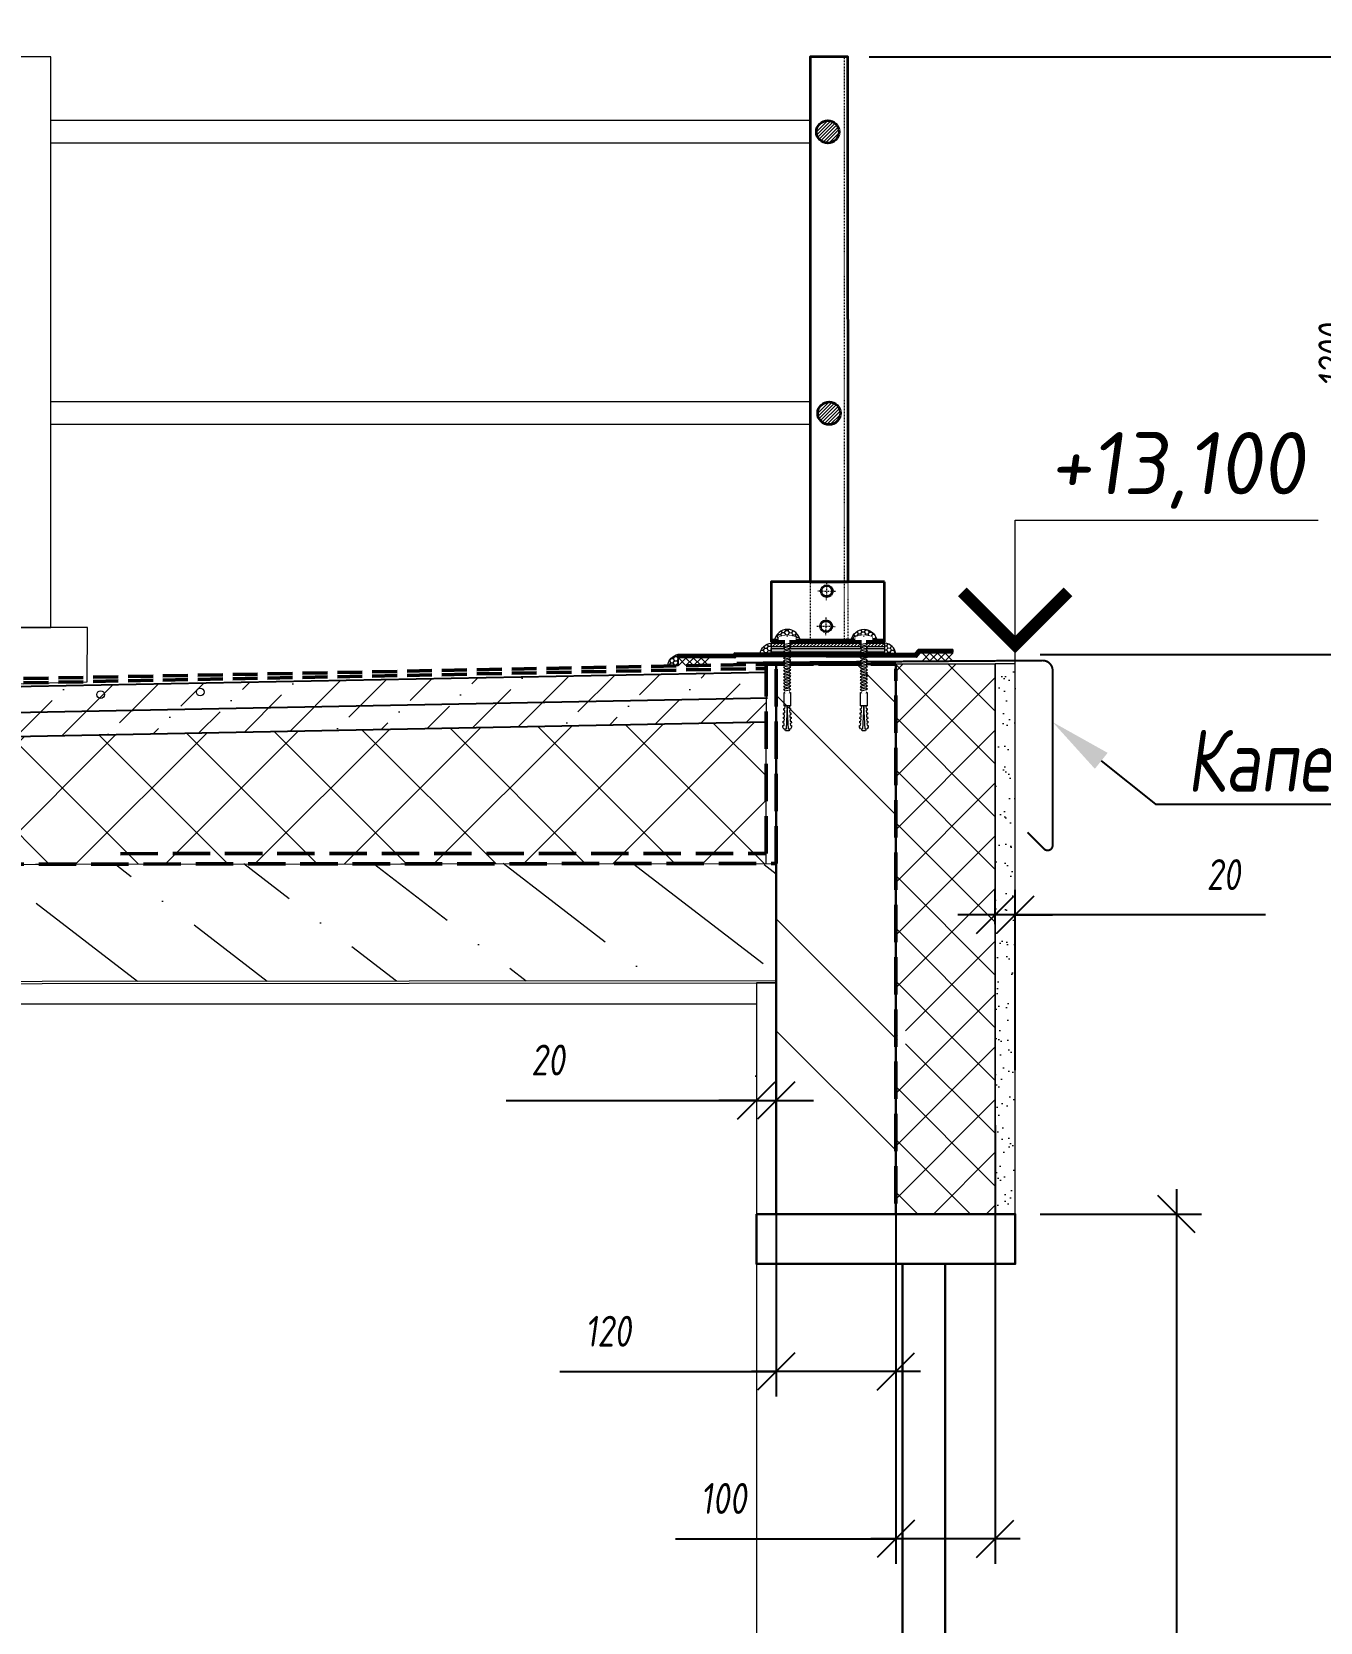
# Model space of a CAD drawing. Header units: millimetres. Extents: x 77165 to 11476408, y -193619 to 427745.
# Drawn here: x 398274 to 400859, y 358284 to 361478 of the extents above; entities that cross this region are included whole.
import ezdxf
from ezdxf import colors
from ezdxf.entities.mleader import LeaderData, LeaderLine
from ezdxf.enums import TextEntityAlignment as Align
from ezdxf.math import Vec2, Vec3

# ---------------------------------------------------------------- set-up
doc = ezdxf.new("R2010")
doc.units = ezdxf.units.MM
doc.set_wipeout_variables(frame=1)
for name, pattern in [('ГОСТ 2.303 4', [7, 5, -2, 0]), ('пунктирнаяX2', [12.7, 0, -12.7]), ('штриховая 50', [1, 0.5, -0.5])]:
    doc.linetypes.add(name, pattern=pattern)
doc.layers.get('Defpoints').update_dxf_attribs({"color": 3})
for name, color, linetype, lineweight in [('TN-ГЕРМЕТИК', 7, 'Continuous', 30), ('TN-ГИДРОИЗОЛЯЦИЯ ПВХ', 5, 'Continuous', 15), ('TN-КРЕПЕЖ', 7, 'Continuous', 15), ('TN-МЕТАЛЛ КОНСТРУКЦИИ', 162, 'Continuous', 35), ('АР_Отметки', 250, 'Continuous', 15), ('АР_Перегородки_кирпич', 244, 'Continuous', 20), ('АР_Перегородки_кирпич_Штрих', 244, 'Continuous', 5), ('АР_Штриховка', 253, 'Continuous', 13), ('Штриховка', 253, 'Continuous', 13)]:
    doc.layers.add(name, color=color, linetype=linetype, lineweight=lineweight)
doc.layers.add('АР_Кровельный аэратор', color=250, linetype='Continuous')
doc.styles.add('Arial', font='ARIALN.TTF')
doc.styles.add('ROMAND', font='ROMAND', dxfattribs={"width": 0.85})
doc.styles.add('Архитект', font='isocpeur.ttf', dxfattribs={"width": 0.8, "oblique": 8})
doc.styles.add('Архитектурный', font='isocpeur.ttf', dxfattribs={"oblique": 8})
doc.styles.add('Архитектурный размер', font='isocpeur.ttf', dxfattribs={"width": 0.8, "oblique": 8})
doc.dimstyles.new('R_50', dxfattribs={"dimtxt": 200, "dimasz": 75, "dimexe": 50, "dimexo": 50, "dimgap": 50, "dimtad": 1, "dimdec": 0, "dimzin": 0, "dimdsep": 46, "dimtxsty": 'Архитектурный размер', "dimblk": 'OBLIQUE', "dimcen": 0, "dimdle": 50, "dimclrd": 256, "dimclre": 256, "dimclrt": 256, "dimadec": 0, "dimazin": 0, "dimtm": 1e-09, "dimtfac": 2, "dimtdec": 0, "dimtmove": 1, "dimatfit": 3, "dimfxl": 1, "dimtvp": 3, "dimtfill": 1, "dimtolj": 1, "dimtzin": 0, "dimarcsym": 0})

# ---------------------------------------------------------------- blocks, each defined once
blk = doc.blocks.new('_Oblique')
at = {"color": 0, "linetype": 'ByBlock', "lineweight": -2}
blk.add_line((-0.5, -0.5), (0.5, 0.5), dxfattribs=at)
blk = doc.blocks.new('*D1534')
at = {"layer": 'Defpoints', "color": 0, "transparency": 16777216}
for p in [(400247.2, 359103.6), (400247.2, 355107.4), (400571.3, 355107.4)]:
    blk.add_point(p, dxfattribs=at)
at = {"layer": 'АР_Кровельный аэратор', "lineweight": -2, "transparency": 16777216}
for p, q in [((400571.3, 359153.6), (400571.3, 355057.4)), ((400297.2, 359103.6), (400621.3, 359103.6)), ((400297.2, 355107.4), (400621.3, 355107.4))]:
    blk.add_line(p, q, dxfattribs=at)
at = {"layer": 'АР_Кровельный аэратор', "lineweight": -2, "transparency": 16777216, "xscale": 75, "yscale": 75, "zscale": 75}
for p, rotation in [((400571.3, 359103.6), 90), ((400571.3, 355107.4), 270)]:
    blk.add_blockref('_Oblique', p, dxfattribs=dict(at, rotation=rotation))
at = {"layer": 'АР_Кровельный аэратор', "lineweight": 15, "transparency": 16777216, "insert": (400490.3, 357105.5), "char_height": 62, "attachment_point": 5, "rotation": 90, "style": 'Архитектурный размер', "bg_fill": 3, "box_fill_scale": 1.1, "bg_fill_color": 256, "bg_fill_true_color": 13158600, "bg_fill_transparency": 0}
blk.add_mtext('\\A1;2000', dxfattribs=at)
blk = doc.blocks.new('*D1535')
at = {"layer": 'Defpoints', "color": 0, "transparency": 16777216}
for p in [(399767.7, 359352.6), (399727.7, 359329.2), (399767.7, 359332.1)]:
    blk.add_point(p, dxfattribs=at)
at = {"layer": 'АР_Кровельный аэратор', "lineweight": -2, "transparency": 16777216}
for p, q in [((399727.7, 359379.2), (399727.7, 359382.1)), ((399225.4, 359332.1), (399727.7, 359332.1)), ((399727.7, 359332.1), (399652.7, 359332.1)), ((399727.7, 359332.1), (399767.7, 359332.1)), ((399727.7, 359332.1), (399767.7, 359332.1)), ((399767.7, 359332.1), (399842.7, 359332.1)), ((399767.7, 359302.6), (399767.7, 359282.1))]:
    blk.add_line(p, q, dxfattribs=at)
at = {"layer": 'АР_Кровельный аэратор', "lineweight": -2, "transparency": 16777216, "xscale": 75, "yscale": 75, "zscale": 75}
blk.add_blockref('_Oblique', (399727.7, 359332.1), dxfattribs=at)
at = {"layer": 'АР_Кровельный аэратор', "lineweight": -2, "transparency": 16777216, "xscale": 75, "yscale": 75, "zscale": 75, "rotation": 180}
blk.add_blockref('_Oblique', (399767.7, 359332.1), dxfattribs=at)
at = {"layer": 'АР_Кровельный аэратор', "lineweight": 15, "transparency": 16777216, "insert": (399309.5, 359413.1), "char_height": 62, "attachment_point": 5, "style": 'Архитектурный размер', "bg_fill": 3, "box_fill_scale": 1.1, "bg_fill_color": 256, "bg_fill_true_color": 13158600, "bg_fill_transparency": 0}
blk.add_mtext('\\A1;20', dxfattribs=at)
blk = doc.blocks.new('*D1536')
at = {"layer": 'Defpoints', "color": 0, "transparency": 16777216}
for p in [(399767.7, 359325.9), (400007.5, 359332.1), (399767.7, 358787.5)]:
    blk.add_point(p, dxfattribs=at)
at = {"layer": 'АР_Кровельный аэратор', "lineweight": -2, "transparency": 16777216}
for p, q in [((399767.7, 359275.9), (399767.7, 358737.5)), ((400007.5, 359282.1), (400007.5, 358737.5)), ((399333.6, 358787.5), (399767.7, 358787.5)), ((400057.5, 358787.5), (399717.7, 358787.5))]:
    blk.add_line(p, q, dxfattribs=at)
at = {"layer": 'АР_Кровельный аэратор', "lineweight": -2, "transparency": 16777216, "xscale": 75, "yscale": 75, "zscale": 75, "rotation": 180}
blk.add_blockref('_Oblique', (399767.7, 358787.5), dxfattribs=at)
at = {"layer": 'АР_Кровельный аэратор', "lineweight": -2, "transparency": 16777216, "xscale": 75, "yscale": 75, "zscale": 75}
blk.add_blockref('_Oblique', (400007.5, 358787.5), dxfattribs=at)
at = {"layer": 'АР_Кровельный аэратор', "lineweight": 15, "transparency": 16777216, "insert": (399430.1, 358868.5), "char_height": 62, "attachment_point": 5, "style": 'Архитектурный размер', "bg_fill": 3, "box_fill_scale": 1.1, "bg_fill_color": 256, "bg_fill_true_color": 13158600, "bg_fill_transparency": 0}
blk.add_mtext('\\A1;120', dxfattribs=at)
blk = doc.blocks.new('*D1537')
at = {"layer": 'Defpoints', "color": 0, "transparency": 16777216}
for p in [(400007.5, 359346), (400207.3, 359332.1), (400007.5, 358451.7)]:
    blk.add_point(p, dxfattribs=at)
at = {"layer": 'АР_Кровельный аэратор', "lineweight": -2, "transparency": 16777216}
for p, q in [((400007.5, 359296), (400007.5, 358401.7)), ((400207.3, 359282.1), (400207.3, 358401.7)), ((399565.3, 358451.7), (400007.5, 358451.7)), ((400257.3, 358451.7), (399957.5, 358451.7))]:
    blk.add_line(p, q, dxfattribs=at)
at = {"layer": 'АР_Кровельный аэратор', "lineweight": -2, "transparency": 16777216, "xscale": 75, "yscale": 75, "zscale": 75, "rotation": 180}
blk.add_blockref('_Oblique', (400007.5, 358451.7), dxfattribs=at)
at = {"layer": 'АР_Кровельный аэратор', "lineweight": -2, "transparency": 16777216, "xscale": 75, "yscale": 75, "zscale": 75}
blk.add_blockref('_Oblique', (400207.3, 358451.7), dxfattribs=at)
at = {"layer": 'АР_Кровельный аэратор', "lineweight": 15, "transparency": 16777216, "insert": (399661.8, 358532.7), "char_height": 62, "attachment_point": 5, "style": 'Архитектурный размер', "bg_fill": 3, "box_fill_scale": 1.1, "bg_fill_color": 256, "bg_fill_true_color": 13158600, "bg_fill_transparency": 0}
blk.add_mtext('\\A1;100', dxfattribs=at)
blk = doc.blocks.new('*D1538')
at = {"layer": 'Defpoints', "color": 0, "transparency": 16777216}
for p in [(400207.3, 359704.5), (400207.3, 359636.1), (400247.2, 359342.8)]:
    blk.add_point(p, dxfattribs=at)
at = {"layer": 'АР_Кровельный аэратор', "lineweight": -2, "transparency": 16777216}
for p, q in [((400207.3, 359686.1), (400207.3, 359754.5)), ((400247.2, 359392.8), (400247.2, 359754.5)), ((400207.3, 359704.5), (400132.3, 359704.5)), ((400247.2, 359704.5), (400207.3, 359704.5)), ((400247.2, 359704.5), (400207.3, 359704.5)), ((400247.2, 359704.5), (400322.2, 359704.5)), ((400749.6, 359704.5), (400247.2, 359704.5))]:
    blk.add_line(p, q, dxfattribs=at)
at = {"layer": 'АР_Кровельный аэратор', "lineweight": -2, "transparency": 16777216, "xscale": 75, "yscale": 75, "zscale": 75}
blk.add_blockref('_Oblique', (400207.3, 359704.5), dxfattribs=at)
at = {"layer": 'АР_Кровельный аэратор', "lineweight": -2, "transparency": 16777216, "xscale": 75, "yscale": 75, "zscale": 75, "rotation": 180}
blk.add_blockref('_Oblique', (400247.2, 359704.5), dxfattribs=at)
at = {"layer": 'АР_Кровельный аэратор', "lineweight": 15, "transparency": 16777216, "insert": (400665.4, 359785.5), "char_height": 62, "attachment_point": 5, "style": 'Архитектурный размер', "bg_fill": 3, "box_fill_scale": 1.1, "bg_fill_color": 256, "bg_fill_true_color": 13158600, "bg_fill_transparency": 0}
blk.add_mtext('\\A1;20', dxfattribs=at)
blk = doc.blocks.new('BL034')
at = {"color": 0, "linetype": 'ByBlock', "lineweight": 9}
blk.add_lwpolyline([(0, 0), (0, 500), (1215.8, 500)], dxfattribs=at)
at = {"color": 0, "linetype": 'ByBlock', "lineweight": 70, "const_width": 50}
blk.add_lwpolyline([(-212.1, 212.1), (0, 0), (212.1, 212.1)], dxfattribs=at)
at = {"linetype": 'ByBlock', "lineweight": 9, "style": 'ROMAND', "width": 0.85, "flags": 4}
blk.add_attdef('NN,NNN', text='', height=250, dxfattribs=at).set_placement((650, 700), align=Align.MIDDLE)
blk = doc.blocks.new('Дюбель')
for points in [[(-48.1, 2.8), (-49, 2.8), (-50.4, 2.1), (-50.4, -2.1), (-49, -2.8), (-48.1, -2.8)], [(-17.5, 4.2), (-18.3, 2.8), (-21.1, 3), (-21, 4.4), (-23.1, 4.5), (-23.9, 3.1), (-26.7, 3.3), (-26.6, 4.7), (-28.7, 4.8), (-29.5, 3.4), (-32.3, 3.6), (-32.2, 5), (-34.3, 5.1), (-35, 3.7), (-37.8, 3.9), (-37.8, 5.3), (-39.9, 5.4), (-40.6, 4), (-43.4, 4.2), (-43.4, 5.6), (-45.5, 5.7), (-48, 4.4), (-48.1, 1.6), (-17.6, 0), (-48.1, -1.6), (-48, -4.4), (-45.5, -5.7), (-43.4, -5.6), (-43.4, -4.2), (-40.6, -4), (-39.9, -5.4), (-37.8, -5.3), (-37.8, -3.9), (-35, -3.7), (-34.3, -5.1), (-32.2, -5), (-32.3, -3.6), (-29.5, -3.4), (-28.7, -4.8), (-26.6, -4.7), (-26.7, -3.3), (-23.9, -3.1), (-23.1, -4.5), (-21, -4.4), (-21.1, -3), (-18.3, -2.8), (-17.5, -4.2)], [(0, -4.2), (0, 4.2), (-17.5, 4.2), (-17.5, -4.2), (0, -4.2)]]:
    blk.add_lwpolyline(points)
blk = doc.blocks.new('*U580')
at = {"color": 7}
blk.add_lwpolyline([(-70.7, -1.3), (-1.5, -1.3), (-1.5, -9.7), (1.5, -9.7, 0.355257), (2.9, -8.6), (4.9, 0.8), (2.4, 0.8), (2.4, 2.2), (4.9, 2.2), (2.9, 11.6, 0.355257), (1.5, 12.7), (-1.5, 12.7), (-1.5, 4.3), (-70.7, 4.3)], format="xyb", dxfattribs=at)
blk.add_lwpolyline([(-70.7, -1.3), (-70.7, 4.3)], dxfattribs=at)
blk.add_lwpolyline([(-5.4, 4.5), (-3.4, -3.4), (-1.8, -1.5), (-3.8, 6.5)], close=True, dxfattribs=at)
at = {"color": 7, "xscale": -1, "rotation": 180}
blk.add_blockref('Дюбель', (-70.7, 1.5), dxfattribs=at)
at = {"color": 252, "lineweight": 0, "ltscale": 100, "style": 'Arial', "flags": 9}
for tag, p in [('ТИП', (-20.6, -64.8)), ('ОПИСАНИЕ', (9.4, -64.8))]:
    blk.add_attdef(tag, p, '', height=25, rotation=270, dxfattribs=at)
at = {"color": 251, "lineweight": 0}
blk.add_wipeout([(-70.7, 4.3), (-73.5, 1.5), (-70.7, -1.3), (-1.5, -1.3), (-1.5, -9.7), (1.5, -9.7), (2.4, -9.4), (2.9, -8.6), (4.9, 0.8), (2.4, 0.8), (2.4, 2.2), (4.9, 2.2), (2.9, 11.6), (2.4, 12.4), (1.5, 12.7), (-1.5, 12.7), (-1.5, 4.3)], dxfattribs=at)
at = {"color": 7}
for points in [[(-68.4, 4.5), (-66.4, -3.4), (-64.8, -1.5), (-66.8, 6.5)], [(-64.2, 4.5), (-62.2, -3.4), (-60.6, -1.5), (-62.6, 6.5)], [(-60, 4.5), (-58, -3.4), (-56.4, -1.5), (-58.4, 6.5)], [(-55.8, 4.5), (-53.8, -3.4), (-52.2, -1.5), (-54.2, 6.5)], [(-51.6, 4.5), (-49.6, -3.4), (-48, -1.5), (-50, 6.5)], [(-47.4, 4.5), (-45.4, -3.4), (-43.8, -1.5), (-45.8, 6.5)], [(-43.2, 4.5), (-41.2, -3.4), (-39.6, -1.5), (-41.6, 6.5)], [(-39, 4.5), (-37, -3.4), (-35.4, -1.5), (-37.4, 6.5)], [(-34.8, 4.5), (-32.8, -3.4), (-31.2, -1.5), (-33.2, 6.5)], [(-30.6, 4.5), (-28.6, -3.4), (-27, -1.5), (-29, 6.5)], [(-26.4, 4.5), (-24.4, -3.4), (-22.8, -1.5), (-24.8, 6.5)], [(-22.2, 4.5), (-20.2, -3.4), (-18.6, -1.5), (-20.6, 6.5)], [(-18, 4.5), (-16, -3.4), (-14.4, -1.5), (-16.4, 6.5)], [(-13.8, 4.5), (-11.8, -3.4), (-10.2, -1.5), (-12.2, 6.5)], [(-9.6, 4.5), (-7.6, -3.4), (-6, -1.5), (-8, 6.5)]]:
    blk.add_lwpolyline(points, close=True, dxfattribs=at)
blk = doc.blocks.new('*D1541')
at = {"layer": 'Defpoints', "color": 0, "transparency": 16777216}
for p in [(399904.1, 361427.7, 0), (400967.8, 361427.7), (400247.2, 360227.7, 0)]:
    blk.add_point(p, dxfattribs=at)
at = {"layer": 'АР_Кровельный аэратор', "lineweight": -2, "transparency": 16777216}
for p, q in [((400967.8, 360177.7), (400967.8, 361477.7)), ((399954.1, 361427.7), (401017.8, 361427.7)), ((400297.2, 360227.7), (401017.8, 360227.7))]:
    blk.add_line(p, q, dxfattribs=at)
at = {"layer": 'АР_Кровельный аэратор', "lineweight": -2, "transparency": 16777216, "xscale": 75, "yscale": 75, "zscale": 75}
for p, rotation in [((400967.8, 361427.7), 90), ((400967.8, 360227.7), 270)]:
    blk.add_blockref('_Oblique', p, dxfattribs=dict(at, rotation=rotation))
at = {"layer": 'АР_Кровельный аэратор', "lineweight": 15, "transparency": 16777216, "insert": (400886.8, 360827.7), "char_height": 62, "attachment_point": 5, "rotation": 90, "style": 'Архитектурный размер', "bg_fill": 3, "box_fill_scale": 1.1, "bg_fill_color": 256, "bg_fill_true_color": 13158600, "bg_fill_transparency": 0}
blk.add_mtext('\\A1;1200', dxfattribs=at)
blk = doc.blocks.new('*U1514')
at = {"layer": 'TN-ГИДРОИЗОЛЯЦИЯ ПВХ', "color": 1}
for points in [[(10, 10), (0, 0)], [(0, 10), (10, 0)], [(10, 10), (20, 0)], [(20, 10), (10, 0)], [(20, 10), (30, 0)], [(30, 10), (20, 0)], [(30, 10), (40, 0)], [(40, 10), (30, 0)]]:
    blk.add_lwpolyline(points, dxfattribs=at)
blk = doc.blocks.new('*U1516')
at = {"layer": 'Штриховка', "ltscale": 10, "transparency": 33554636}
blk.add_circle((0, 0), 7.68, dxfattribs=at)
blk = doc.blocks.new('*U1517')
at = {"layer": 'Defpoints', "color": 0, "linetype": 'ByBlock', "lineweight": -2, "transparency": 16777216}
for p in [(0, 0), (200, 0), (400, 0), (600, 0), (800, 0), (1000, 0), (1200, 0), (1400, 0), (1600, 0), (1800, 0), (2000, 0), (2200, 0), (2400, 0), (2600, 0), (2800, 0), (3000, 0), (3200, 0)]:
    blk.add_blockref('*U1516', p, dxfattribs=at)

msp = doc.modelspace()

# ---------------------------------------------------------------- hatches: boundary and pattern name
at = {"layer": 'TN-ГЕРМЕТИК', "lineweight": 15}
h = msp.add_hatch(dxfattribs=at)
h.set_pattern_fill('HONEY', color=256, scale=1.525507, angle=-1.80601457)
h.set_pattern_definition([(358.193985, (358856.0667, 357738.881), (7.39381244, 3.96352818), [4.8434842, -9.6869684]), (118.193985, (358856.0667, 357738.881), (-7.1294223, 4.4214653), [4.8434842, -9.6869684]), (58.193985, (358856.0667, 357738.881), (0.26439013, 8.3849935), [-9.6869684, 4.8434842])])
edge = h.paths.add_edge_path()
edge.add_line((399764.43626, 360256.1923), (399815.68742, 360256.1923))
edge.add_arc((399790.06184, 360251.65938), 26.0234, 10.03131707, 169.96868293)
h = msp.add_hatch(dxfattribs=at)
h.set_pattern_fill('HONEY', color=256, scale=1.525507, angle=-1.80601457)
h.set_pattern_definition([(358.193985, (358783.9288, 357739.106), (7.39381244, 3.96352818), [4.8434842, -9.6869684]), (118.193985, (358783.9288, 357739.106), (-7.1294223, 4.4214653), [4.8434842, -9.6869684]), (58.193985, (358783.9288, 357739.106), (0.26439013, 8.3849935), [-9.6869684, 4.8434842])])
edge = h.paths.add_edge_path()
edge.add_line((399969.4696, 360256.41744), (399918.21845, 360256.41744))
edge.add_arc((399943.84402, 360251.88452), 26.0234, 10.03131707, 169.96868293, ccw=False)
h = msp.add_hatch(dxfattribs=at)
h.set_pattern_fill('HONEY', color=256, scale=1.525507, angle=-1.63030682)
h.set_pattern_definition([(358.369693, (368026.4503, 363768.6673), (7.3816228, 3.98618395), [4.8434842, -9.6869684]), (118.369693, (368026.4503, 363768.6673), (-7.142948, 4.3995809), [4.8434842, -9.6869684]), (58.369693, (368026.4503, 363768.6673), (0.23867485, 8.38576486), [-9.6869684, 4.8434842])])
edge = h.paths.add_edge_path()
edge.add_line((399571.10996, 360227.8649), (399571.03367, 360204.85835))
edge.add_line((399571.03367, 360204.85835), (399549.975, 360204.92819))
edge.add_arc((399576.34026, 360201.83972), 26.54554, 101.36340431, 173.31874, ccw=False)
h = msp.add_hatch(dxfattribs=at)
h.set_pattern_fill('HONEY', color=256, scale=1.525507, angle=-1.80601457)
h.set_pattern_definition([(358.193985, (368066.1287, 363899.5657), (7.39381244, 3.9635282), [4.8434842, -9.6869684]), (118.193985, (368066.1287, 363899.5657), (-7.1294223, 4.4214653), [4.8434842, -9.6869684]), (58.193985, (368066.1287, 363899.5657), (0.26439013, 8.3849935), [-9.6869684, 4.8434842])])
edge = h.paths.add_edge_path()
edge.add_line((399757.51063, 360250.34419), (399757.51705, 360229.10168))
edge.add_line((399757.51705, 360229.10168), (399735.32544, 360229.09498))
edge.add_arc((399759.50418, 360226.05703), 24.36884, 94.69246444, 172.83857978, ccw=False)
h = msp.add_hatch(dxfattribs=at)
h.set_pattern_fill('HONEY', color=256, scale=0.759156)
h.set_pattern_definition([(2e-09, (372315.8205, 360345.1033), (3.61548275, 2.08739993), [2.41032183, -4.82064366]), (120, (372315.8205, 360345.1033), (-3.61548274, 2.08739994), [2.41032183, -4.82064366]), (60, (372315.8205, 360345.1033), (8e-09, 4.17479987), [-4.82064366, 2.41032183])])
h.paths.add_polyline_path([(399985.25757, 360232.12444), (399985.25757, 360239.716), (399757.51063, 360239.716), (399757.51063, 360232.12444)])
h = msp.add_hatch(dxfattribs=at)
h.set_pattern_fill('HONEY', color=256, scale=1.525507, angle=-1.80601457)
h.set_pattern_definition([(358.193985, (368066.187, 363899.512), (7.39381244, 3.9635282), [4.8434842, -9.6869684]), (118.193985, (368066.187, 363899.512), (-7.1294223, 4.4214653), [4.8434842, -9.6869684]), (58.193985, (368066.187, 363899.512), (0.26439013, 8.3849935), [-9.6869684, 4.8434842])])
edge = h.paths.add_edge_path()
edge.add_line((399985.25757, 360250.34419), (399985.25757, 360229.1705))
edge.add_line((399985.25757, 360229.1705), (400007.45279, 360229.17721))
edge.add_arc((399983.26666, 360226.03637), 24.38921, 7.39908091, 85.31769061)
at = {"layer": 'TN-КРЕПЕЖ', "lineweight": 13, "true_color": 0x000000, "transparency": 33554687}
h = msp.add_hatch(dxfattribs=at)
h.set_pattern_fill('ANSI31', color=18, scale=1.518313)
h.set_pattern_definition([(45, (372315.8205, 360348.14), (-3.4087098, 3.4087098), [])])
h.paths.add_polyline_path([(399985.25757, 360250.34419), (399757.51063, 360250.34419), (399757.51063, 360242.75263), (399985.25757, 360242.75263)])
at = {"layer": 'TN-МЕТАЛЛ КОНСТРУКЦИИ', "lineweight": 9}
h = msp.add_hatch(dxfattribs=at)
h.set_pattern_fill('ANSI31', color=256, scale=1.518313)
h.set_pattern_definition([(45, (394355.017, 421640.0784), (-3.40870982, 3.40870982), [])])
edge = h.paths.add_edge_path()
edge.add_arc((399871.09204, 361276.95937), 22.77469, 0, 360)
h = msp.add_hatch(dxfattribs=at)
h.set_pattern_fill('ANSI31', color=256, scale=1.518313)
h.set_pattern_definition([(45, (394357.653, 421074.868), (-3.40870982, 3.40870982), [])])
edge = h.paths.add_edge_path()
edge.add_arc((399873.72794, 360711.74918), 22.77469, 0, 360)
at = {"layer": 'АР_Штриховка', "transparency": 33554559}
h = msp.add_hatch(dxfattribs=at)
h.set_pattern_fill('ANSI36', color=256, scale=20)
h.set_pattern_definition([(45, (-1215347.72, -37061.87), (33.6759605, 123.4785217), [158.75, -31.75, 0, -31.75])])
h.paths.add_polyline_path([(395347.45279, 360004.00561), (395347.45279, 360107.48025), (399747.45279, 360191.95466), (399747.45279, 360091.92306)])
h = msp.add_hatch(dxfattribs=at)
h.set_pattern_fill('ANSI36', color=256, scale=50, angle=97.43388889)
h.set_pattern_definition([(142.433889, (-1222421.87, -58395.55), (-316.994321, 43.542487), [396.875, -79.375, 0, -79.375])])
h.paths.add_polyline_path([(399767.45279, 359572.00561), (395347.45279, 359568.00561), (395347.45279, 359804.00561), (399767.45279, 359808.00561)])
at = {"layer": 'Штриховка', "ltscale": 10}
h = msp.add_hatch(dxfattribs=at)
h.set_pattern_fill('НЕМЕТАЛЛИЧЕСКИЕ МАТЕРИАЛЫ', color=256, scale=29.970027, angle=180, pattern_type=2)
h.set_pattern_definition([(225, (234398.815, 444968.46), (52.980022, -52.980022), []), (315, (234398.815, 444968.46), (52.980022, 52.980022), [])])
edge = h.paths.add_edge_path()
edge.add_arc((399995.26498, 359471.89659), 15.98401, 0, 40.31490918, ccw=False)
edge.add_line((400011.249, 359471.89659), (400011.249, 359381.78671))
edge.add_line((400011.249, 359381.78671), (400027.43281, 359381.78671))
edge.add_line((400027.43281, 359381.78671), (400027.43281, 359497.67081))
edge.add_line((400027.43281, 359497.67081), (400007.45279, 359497.67081))
edge.add_line((400007.45279, 359497.67081), (400007.45279, 359568.00561))
edge.add_line((400007.45279, 359568.00561), (400007.45279, 359612.36099))
edge.add_line((400007.45279, 359612.36099), (400007.45279, 360208.00561))
edge.add_line((400007.45279, 360208.00561), (400207.25297, 360208.00561))
edge.add_line((400207.25297, 360208.00561), (400207.25297, 359103.63218))
edge.add_line((400207.25297, 359103.63218), (400007.45279, 359103.63218))
edge.add_line((400007.45279, 359103.63218), (400007.45279, 359482.23806))
h = msp.add_hatch(dxfattribs=at)
h.set_pattern_fill('ПЕСЧАНЫЙ ИЛИ СУПЕСЧАНЫЕ ГРУНТЫ', color=256, scale=19.980018, angle=180, pattern_type=2)
h.set_pattern_definition([(37.5, (524486.314, 419895.033), (-1.598433, 48.892426), [0, -38.569426, 0, -43.136858, 0, -41.233761]), (7.5, (524486.314, 419895.03), (44.907416, 71.61089), [0, -20.80719, 0, -34.763233, 0, -13.321677]), (327.5, (524455.103, 419895.033), (79.020208, 0.143575), [0, -12.687311, 0, -45.67432, 0, -59.630363]), (317.5, (524455.1, 419895.03), (76.279357, 22.27066), [0, -6.343656, 0, -29.942054, 0, -34.25574])])
h.paths.add_polyline_path([(400207.25297, 360208.16932), (400207.25297, 359103.63218), (400247.213, 359103.63218), (400247.213, 360208.49676)])
at = {"layer": 'Штриховка', "ltscale": 10, "transparency": 33554636}
h = msp.add_hatch(dxfattribs=at)
h.set_pattern_fill('ANSI37', color=256, scale=40)
h.set_pattern_definition([(45, (-1222421.87, -55108.26), (-89.802561, 89.802561), []), (135, (-1222421.87, -55108.26), (-89.802561, -89.802561), [])])
h.paths.add_polyline_path([(399747.45279, 359808.00561), (399747.45279, 360091.92306), (395347.45279, 360004.00561), (395347.45279, 359804.00561)])

# ---------------------------------------------------------------- linework, layer by layer
at = {"ltscale": 100}
for p, q in [((395347.45279, 360107.48025, 0), (399747.45279, 360191.95466)), ((395347.45279, 360055.74293, 0), (399749.96612, 360140.28053, 0)), ((395347.45279, 360007.44865, 0), (399749.96612, 360091.98625))]:
    msp.add_line(p, q, dxfattribs=at)
at = {"layer": 'TN-ГЕРМЕТИК', "lineweight": 15}
for points in [[(399764.43626, 360256.1923), (399815.68742, 360256.1923, 0.8386340226), (399764.43626, 360256.1923)], [(399969.4696, 360256.41744), (399918.21845, 360256.41744, -0.8386340226), (399969.4696, 360256.41744)]]:
    msp.add_lwpolyline(points, format="xyb", close=True, dxfattribs=at)
for points in [[(399571.10996, 360227.8649), (399571.03367, 360204.85835), (399549.975, 360204.92819, -0.3247042505), (399571.10996, 360227.8649)], [(399757.51063, 360250.34419), (399757.51705, 360229.10168), (399735.32544, 360229.09498, -0.3548362316), (399757.51063, 360250.34419)], [(399985.25757, 360250.34419), (399985.25757, 360229.1705), (400007.45279, 360229.17721, 0.353718957), (399985.25757, 360250.34419)]]:
    msp.add_lwpolyline(points, format="xyb", dxfattribs=at)
msp.add_lwpolyline([(399757.51063, 360239.716), (399985.25757, 360239.716), (399985.25757, 360232.12444), (399757.51063, 360232.12444)], close=True, dxfattribs=at)
at = {"layer": 'TN-ГИДРОИЗОЛЯЦИЯ ПВХ', "linetype": 'Continuous'}
for p, q in [((399571.32129, 360227.93616), (399571.31205, 360224.14039)), ((399681.24893, 360227.66852), (399571.32129, 360227.93616)), ((399683.7315, 360230.39457), (399681.24893, 360227.66852)), ((399571.30281, 360220.34462), (399571.31205, 360224.14039)), ((399684.59581, 360220.06878), (399571.30281, 360220.34462)), ((399687.07552, 360222.79169), (399684.59581, 360220.06878))]:
    msp.add_line(p, q, dxfattribs=at)
at = {"layer": 'TN-ГИДРОИЗОЛЯЦИЯ ПВХ', "linetype": 'пунктирнаяX2'}
for p, q in [((399682.92237, 360223.86865), (399571.31205, 360224.14039)), ((399685.40351, 360226.59313), (399682.92237, 360223.86865))]:
    msp.add_line(p, q, dxfattribs=at)
at = {"layer": 'TN-КРЕПЕЖ'}
msp.add_lwpolyline([(399757.51063, 360250.34419), (399985.25757, 360250.34419), (399985.25757, 360242.75263), (399757.51063, 360242.75263)], close=True, dxfattribs=at)
at = {"layer": 'TN-МЕТАЛЛ КОНСТРУКЦИИ', "lineweight": 5, "elevation": 0}
for points in [[(398235.58839, 360281.41023), (398311.52103, 360281.38798), (398311.46058, 361427.69834), (398235.54493, 361427.69834)], [(398385.03238, 360281.35946), (398157.28543, 360281.35946), (398157.22263, 360166.1839), (398384.86719, 360172.52605)]]:
    msp.add_lwpolyline(points, close=True, dxfattribs=at)
at = {"layer": 'TN-МЕТАЛЛ КОНСТРУКЦИИ'}
for points in [[(399835.81358, 360373.37831), (399911.74623, 360373.35606), (399911.68577, 361427.73798), (399835.77012, 361427.73798)], [(399985.25757, 360373.32754), (399757.51063, 360373.32754), (399757.51063, 360253.38082), (399985.25757, 360253.38082)], [(399757.51063, 360256.41744), (399757.51063, 360253.38082), (399985.25757, 360253.38082), (399985.25757, 360256.41744)]]:
    msp.add_lwpolyline(points, close=True, dxfattribs=at)
at = {"layer": 'TN-МЕТАЛЛ КОНСТРУКЦИИ', "linetype": 'штриховая 50', "lineweight": 15, "ltscale": 3}
for points in [[(399904.0942, 361427.73798), (399904.0942, 360380.79147)], [(399850.90027, 360355.06473), (399887.25058, 360354.32691)], [(399868.70651, 360336.52067), (399869.44434, 360372.87097)], [(399904.09144, 360381.05957), (399904.15127, 360258.43276)], [(399867.27315, 360265.90379), (399868.01098, 360302.25409)], [(399849.46691, 360284.44785), (399885.81721, 360283.71002)]]:
    msp.add_lwpolyline(points, dxfattribs=at)
at = {"layer": 'TN-МЕТАЛЛ КОНСТРУКЦИИ', "lineweight": 5, "ltscale": 100}
for points in [[(399835.77062, 361299.73427), (398311.46732, 361299.80995)], [(399835.77249, 361254.18488), (398311.46972, 361254.26056)]]:
    msp.add_lwpolyline(points, dxfattribs=at)
at = {"layer": 'TN-МЕТАЛЛ КОНСТРУКЦИИ', "lineweight": 5, "ltscale": 100, "elevation": 0}
for points in [[(399835.79392, 360734.52409), (398311.49713, 360734.59978)], [(399835.79579, 360688.97471), (398311.49953, 360689.05039)]]:
    msp.add_lwpolyline(points, dxfattribs=at)
at = {"layer": 'TN-МЕТАЛЛ КОНСТРУКЦИИ', "linetype": 'штриховая 50', "lineweight": 15, "ltscale": 3}
msp.add_lwpolyline([(399911.73716, 360373.35607), (399835.82073, 360373.37852), (399835.81358, 360256.56379), (399911.70323, 360258.65548)], close=True, dxfattribs=at)
at = {"layer": 'TN-МЕТАЛЛ КОНСТРУКЦИИ'}
for centre, radius in [((399871.09204, 361276.95937), 22.77469), ((399873.72794, 360711.74918, 0), 22.77469), ((399869.07542, 360354.69582), 11.38735), ((399867.64206, 360284.07894), 11.38735)]:
    msp.add_circle(centre, radius, dxfattribs=at)
at = {"layer": 'Штриховка', "color": 5, "linetype": 'ГОСТ 2.303 4', "lineweight": 50, "ltscale": 10}
msp.add_line((395107.45279, 360117.49732, 0), (399747.45279, 360208.00561), dxfattribs=at)
at = {"layer": 'Штриховка', "color": 1, "linetype": 'ГОСТ 2.303 4', "lineweight": 50, "ltscale": 10}
msp.add_line((395107.45279, 360109.04021, 0), (399747.45279, 360199.5485), dxfattribs=at)
at = {"layer": 'Штриховка', "ltscale": 100, "elevation": 0}
msp.add_lwpolyline([(400247.213, 360208.33304), (400247.213, 360247.14292)], dxfattribs=at)
at = {"layer": 'Штриховка', "color": 6, "linetype": 'ГОСТ 2.303 4', "lineweight": 50, "ltscale": 15}
for points in [[(395107.45279, 360107.48025), (395347.45279, 360107.48025), (395347.45279, 359804.00561), (399767.45279, 359807.74042), (399767.45279, 360208.00561), (400007.45279, 360208.00561)], [(398451.2229, 359827.4352), (399747.45279, 359827.71833), (399747.45279, 360208.00561), (400007.45279, 360208.00561)]]:
    msp.add_lwpolyline(points, dxfattribs=at)
at = {"layer": 'Штриховка', "ltscale": 20}
msp.add_lwpolyline([(400007.45279, 359612.36099), (400007.45279, 359568.00561), (400007.45279, 359103.63218), (400207.25297, 359103.63218), (400207.25297, 360208.00561), (400007.45279, 360208.00561)], dxfattribs=at)
at = {"layer": 'Штриховка', "ltscale": 50}
msp.add_lwpolyline([(400247.213, 359103.63218), (400247.213, 360208.33304), (400207.25297, 360208.33304), (400207.25297, 359103.63218)], close=True, dxfattribs=at)
at = {"layer": 'Штриховка', "ltscale": 10, "transparency": 33554636, "elevation": 0}
msp.add_lwpolyline([(395347.45279, 360004.00561), (395347.45279, 360107.48025), (399747.45279, 360191.95466), (399747.45279, 360091.92306)], close=True, dxfattribs=at)
at = {"layer": 'Штриховка', "color": 242, "ltscale": 100, "true_color": 0xcd2027, "elevation": 0}
msp.add_lwpolyline([(399747.45279, 359808.00561), (399747.45279, 360091.92306), (395347.45279, 360004.00561), (395347.45279, 359804.00561)], close=True, dxfattribs=at)
at = {"layer": 'Штриховка', "ltscale": 100, "elevation": 0}
for points in [[(399767.45279, 359572.00561), (395347.45279, 359568.00561), (395347.45279, 359804.00561), (399767.45279, 359808.00561)], [(395347.45279, 359564.00561), (399767.45279, 359568.00561), (399767.45279, 359572.00561), (395347.45279, 359568.00561)]]:
    msp.add_lwpolyline(points, close=True, dxfattribs=at)
at = {"layer": 'Штриховка', "ltscale": 10, "elevation": 0}
msp.add_lwpolyline([(395387.41586, 359564.0529), (395387.41586, 359526.0529), (399727.73255, 359526.0529)], dxfattribs=at)
at = {"layer": 'Штриховка', "ltscale": 10}
msp.add_lwpolyline([(399727.73255, 359103.63218), (399767.69258, 359103.63218), (399767.45279, 359568.00561), (399727.73255, 359568.00561)], close=True, dxfattribs=at)

# ---------------------------------------------------------------- block references
at = {"xscale": -1.518312964084054, "yscale": 1.518312964084054, "zscale": 1.518312964084054, "rotation": 359.8099954364867}
msp.add_blockref('*U1514', (399631.99092, 360204.96015), dxfattribs=at)
at = {"layer": 'Defpoints', "rotation": 1.44018084108199}
msp.add_blockref('*U1517', (395412.60868, 360071.59744, 0), dxfattribs=at)
at = {"layer": 'АР_Отметки'}
ref = msp.add_blockref('BL034', (400247.213, 360247.14292), dxfattribs=dict(at, xscale=0.5, yscale=0.5, zscale=0.5))
ref.add_attrib('NN,NNN', '+13,100', dxfattribs={"layer": '0', "color": 0, "linetype": 'ByBlock', "height": 125, "style": 'Архитектурный', "oblique": 8, "flags": 4}).set_placement((400572.213, 360597.14292), align=Align.MIDDLE)

# ---------------------------------------------------------------- leaders
at = {"layer": 'АР_Кровельный аэратор', "lineweight": 15}
ml = msp.add_multileader_mtext('Standard', dxfattribs=at)
ml.set_content('Капельник ', color=256, style='Архитект')
ml.set_leader_properties()
ml.build(insert=Vec2(0, 0))
ml.multileader.update_dxf_attribs({"text_left_attachment_type": 6, "text_right_attachment_type": 6, "dogleg_length": 50, "arrow_head_size": 124.87511})
ctx = ml.context
ctx.base_point, ctx.char_height, ctx.arrow_head_size, ctx.landing_gap_size, ctx.plane_origin = Vec3(400579.05444, 359926.81325), 124.87511, 124.87511, 12.48751, Vec3(403153.76698, 358969.01575)
ctx.left_attachment, ctx.right_attachment = 6, 6
notes = []
notes.append((ctx, [(0, (1, 1, 0), (400529.10439, 359926.81325), (1, 0), 49.95004, [(0, [(400322.3567, 360091.69972)], 0, [])])]))
ctx.mtext.insert, ctx.mtext.width, ctx.mtext.defined_height, ctx.mtext.flow_direction = Vec3(400591.54195, 360076.66338), 1296.6304925, 301.80721, 5
for ctx, leaders in notes:
    for number, flags, end, landing, length, lines in leaders:
        leader = LeaderData()
        leader.index, (leader.has_last_leader_line, leader.has_dogleg_vector, leader.attachment_direction) = number, flags
        leader.last_leader_point, leader.dogleg_vector, leader.dogleg_length = Vec3(end), Vec3(landing), length
        for number, points, colour, breaks in lines:
            line = LeaderLine()
            line.index, line.vertices, line.color, line.breaks = number, Vec3.list(points), colors.encode_raw_color(colour), breaks
            leader.lines.append(line)
        ctx.leaders.append(leader)

# ---------------------------------------------------------------- next in the draw order: dimensions: what is measured, and where the dimension line sits
dim = msp.add_linear_dim(base=(399767.69258, 359332.12917), p1=(399727.73255, 359329.19958), p2=(399767.69258, 359352.58255), angle=180, text='20', dimstyle='R_50', override={"dimtxt": 62, "dimpost": '\\X'}, dxfattribs=at)
dim.commit()
dim.dimension.update_dxf_attribs({"geometry": '*D1535', "text_midpoint": (399309.49901, 359332.12917), "dimtype": 160})
dim = msp.add_linear_dim(base=(400571.27754, 355107.42882), p1=(400247.213, 359103.63218), p2=(400247.213, 355107.42882), angle=90, text='2000', dimstyle='R_50', override={"dimtxt": 62, "dimpost": '\\X'}, dxfattribs=at)
dim.commit()
dim.dimension.update_dxf_attribs({"geometry": '*D1534', "text_midpoint": (400490.27754, 357105.5305)})

# ---------------------------------------------------------------- next in the draw order: dimensions: what is measured, and where the dimension line sits
dim = msp.add_linear_dim(base=(399767.69258, 358787.50185), p1=(400007.45279, 359332.12917), p2=(399767.69258, 359325.86046), angle=180, text='120', dimstyle='R_50', override={"dimtxt": 62, "dimpost": '\\X'}, dxfattribs=at)
dim.commit()
dim.dimension.update_dxf_attribs({"geometry": '*D1536', "text_midpoint": (399430.12498, 358787.50185), "dimtype": 160})

# ---------------------------------------------------------------- next in the draw order: dimensions: what is measured, and where the dimension line sits
dim = msp.add_linear_dim(base=(400007.45279, 358451.71803), p1=(400207.25297, 359332.12917), p2=(400007.45279, 359346.01933), angle=180, text='100', dimstyle='R_50', override={"dimtxt": 62, "dimpost": '\\X'}, dxfattribs=at)
dim.commit()
dim.dimension.update_dxf_attribs({"geometry": '*D1537', "text_midpoint": (399661.82301, 358451.71803), "dimtype": 160})

# ---------------------------------------------------------------- next in the draw order: hatches: boundary and pattern name
at = {"layer": 'АР_Перегородки_кирпич_Штрих', "lineweight": 15, "transparency": 33554687}
h = msp.add_hatch(dxfattribs=at)
h.set_pattern_fill('ANSI32', color=256, scale=50, angle=90, style=0)
h.set_pattern_definition([(135, (-1312744.05, -54990.8), (-336.7596, -336.7596), []), (135, (-1312744.05, -54766.3), (-336.7596, -336.7596), [])])
h.paths.add_polyline_path([(399767.45279, 360208.00561), (399767.45279, 359103.63218), (400007.45279, 359103.63218), (400007.45279, 360208.00561)])

# ---------------------------------------------------------------- next in the draw order: linework, layer by layer
at = {"layer": 'АР_Перегородки_кирпич', "lineweight": 30, "ltscale": 100}
msp.add_lwpolyline([(399767.45279, 360208.00561), (399767.45279, 359103.63218), (400007.45279, 359103.63218), (400007.45279, 360208.00561)], close=True, dxfattribs=at)
at = {"layer": 'Штриховка', "lineweight": 30, "ltscale": 100}
for points in [[(399727.73255, 359103.63218), (400247.213, 359103.63218), (400247.213, 359003.63218), (399727.73255, 359003.63218)], [(400021.22118, 359003.63218), (400106.46682, 359003.63218), (400106.46682, 355107.42882), (400021.22118, 355107.42882)]]:
    msp.add_lwpolyline(points, close=True, dxfattribs=at)
at = {"layer": 'Штриховка', "lineweight": 9, "ltscale": 100}
msp.add_lwpolyline([(399727.73255, 359003.63218), (399727.73255, 355107.42882)], dxfattribs=at)

# ---------------------------------------------------------------- next in the draw order: dimensions: what is measured, and where the dimension line sits
at = {"layer": 'АР_Кровельный аэратор', "lineweight": 15}
dim = msp.add_linear_dim(base=(400207.25297, 359704.47414), p1=(400247.213, 359342.78677), p2=(400207.25297, 359636.07397), angle=180, text='20', dimstyle='R_50', override={"dimtxt": 62, "dimpost": '\\X'}, dxfattribs=at)
dim.commit()
dim.dimension.update_dxf_attribs({"geometry": '*D1538', "text_midpoint": (400665.44654, 359704.47414), "dimtype": 160})

# ---------------------------------------------------------------- next in the draw order: linework, layer by layer
at = {"layer": 'TN-МЕТАЛЛ КОНСТРУКЦИИ', "const_width": 4}
msp.add_lwpolyline([(399688.04174, 360210.93199), (400302.3567, 360215.32254, -0.4142135624), (400322.3567, 360195.32254), (400322.3567, 359843.9316, -0.6681786379), (400305.28563, 359836.86053), (400271.99179, 359870.15438)], format="xyb", dxfattribs=at)

# ---------------------------------------------------------------- next in the draw order: block references
at = {"layer": 'TN-КРЕПЕЖ', "ltscale": 100, "xscale": 1.525506841124424, "yscale": 1.525506841124424, "zscale": 1.525506841124424, "rotation": 90}
for p in [(399792.0041, 360258.70571), (399945.78628, 360258.93085)]:
    msp.add_blockref('*U580', p, dxfattribs=at)

# ---------------------------------------------------------------- next in the draw order: dimensions: what is measured, and where the dimension line sits
at = {"layer": 'АР_Кровельный аэратор', "lineweight": 15}
dim = msp.add_linear_dim(base=(400967.75082, 361427.73798, 0), p1=(400247.213, 360227.73798, 0), p2=(399904.0942, 361427.73798), angle=90, dimstyle='R_50', override={"dimtxt": 62, "dimpost": '\\X'}, dxfattribs=at)
dim.commit()
dim.dimension.update_dxf_attribs({"geometry": '*D1541', "text_midpoint": (400886.75082, 360827.73798, 0)})

# ---------------------------------------------------------------- next in the draw order: linework, layer by layer
at = {"layer": 'TN-ГИДРОИЗОЛЯЦИЯ ПВХ', "linetype": 'Continuous'}
for p, q in [((400045.08522, 360229.17721), (399683.7315, 360230.39457)), ((400052.66208, 360237.49717), (400045.08522, 360229.17721)), ((400056.00703, 360229.89531), (400048.42925, 360221.57434)), ((400121.8341, 360237.28504), (400052.66208, 360237.49717)), ((400121.81082, 360229.69351), (400056.00703, 360229.89531)), ((400121.81082, 360229.69351), (400121.82246, 360233.48928)), ((400121.8341, 360237.28504), (400121.82246, 360233.48928)), ((400048.42925, 360221.57434), (399687.07552, 360222.79169))]:
    msp.add_line(p, q, dxfattribs=at)
at = {"layer": 'TN-ГИДРОИЗОЛЯЦИЯ ПВХ', "linetype": 'пунктирнаяX2'}
for p, q in [((400054.33456, 360233.69624), (400046.75724, 360225.37577)), ((400121.82246, 360233.48928), (400054.33456, 360233.69624)), ((400046.75724, 360225.37577), (399685.40351, 360226.59313))]:
    msp.add_line(p, q, dxfattribs=at)
at = {"layer": 'TN-ГИДРОИЗОЛЯЦИЯ ПВХ', "linetype": 'штриховая 50', "ltscale": 10, "const_width": 7.59156}
msp.add_lwpolyline([(400121.82246, 360233.48928), (400054.33456, 360233.69624), (400046.75724, 360225.37577), (399685.40351, 360226.59313), (399682.92237, 360223.86865), (399571.31205, 360224.14039)], dxfattribs=at)
at = {"layer": 'Штриховка', "color": 6, "linetype": 'ГОСТ 2.303 4', "lineweight": 50, "ltscale": 15}
msp.add_lwpolyline([(400007.45279, 359124.81551), (400007.45279, 360198.32981)], dxfattribs=at)

# ---------------------------------------------------------------- next in the draw order: block references
at = {"xscale": -1.518312964084054, "yscale": 1.518312964084054, "zscale": 1.518312964084054, "rotation": 359.8242922455122}
msp.add_blockref('*U1514', (400121.71351, 360214.51061), dxfattribs=at)

doc.saveas('drawing.dxf')
